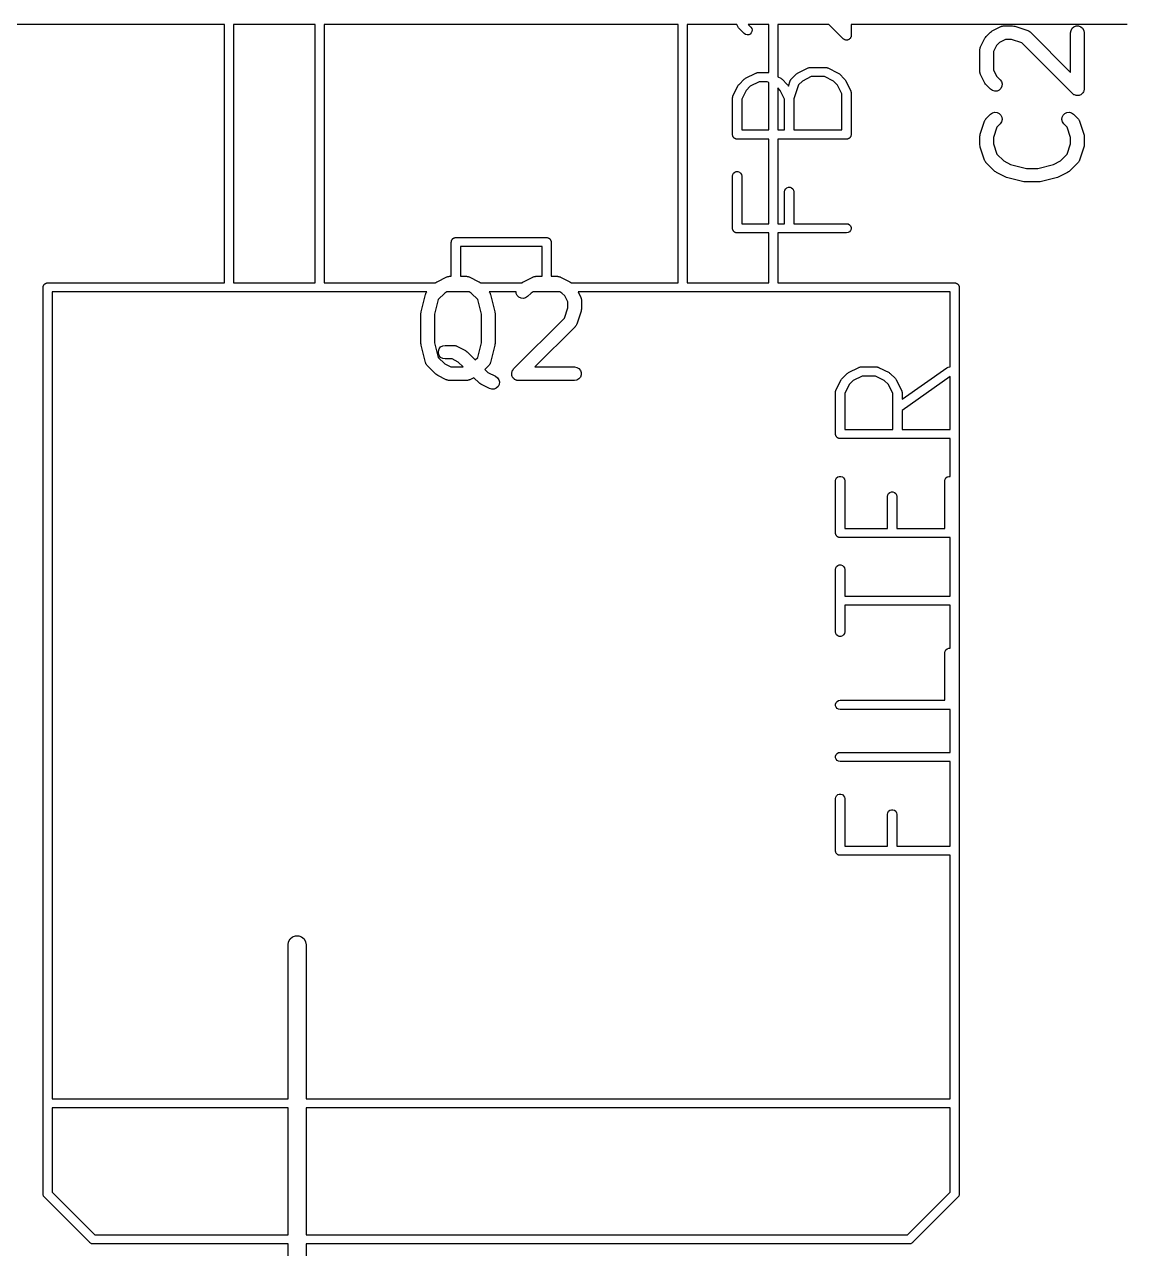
# Model space of a CAD drawing. Extents: x -2.2 to 89.1, y -78.6 to 9.2.
# Drawn here: x 25.24 to 37.37, y -19.6 to -6.1 of the extents above; entities that cross this region are included whole.
import ezdxf

# ---------------------------------------------------------------- set-up
doc = ezdxf.new("R2010")
doc.units = 0
doc.header["$MEASUREMENT"] = 0
doc.layers.add('BLACK', color=7, linetype='CONTINUOUS')

msp = doc.modelspace()

# ---------------------------------------------------------------- linework, layer by layer
at = {"layer": 'Black'}
for p, q in [((27.45, -6.1), (21.9562, -6.1)), ((27.45, -8.95), (27.45, -6.1)), ((27.55, -6.1), (27.55, -8.95)), ((28.45, -6.1), (27.55, -6.1)), ((28.45, -8.95), (28.45, -6.1)), ((28.55, -6.1), (28.55, -8.95)), ((32.45, -6.1), (28.55, -6.1)), ((32.45, -8.95), (32.45, -6.1)), ((33.0982, -6.1), (32.55, -6.1)), ((32.55, -6.1), (32.55, -8.95)), ((33.1131, -6.12981), (33.0982, -6.1)), ((33.1179, -6.13635), (33.1131, -6.12981)), ((33.1226, -6.14302), (33.1179, -6.13635)), ((33.18, -6.20047), (33.1226, -6.14302)), ((33.1945, -6.21059), (33.18, -6.20047)), ((33.2232, -6.1), (33.2519, -6.12863)), ((33.45, -6.1), (33.2232, -6.1)), ((33.2451, -6.20616), (33.2291, -6.21362)), ((33.2576, -6.19368), (33.2451, -6.20616)), ((33.2519, -6.12863), (33.262, -6.14308)), ((33.265, -6.17769), (33.2576, -6.19368)), ((33.262, -6.14308), (33.2666, -6.16012)), ((33.2666, -6.16012), (33.265, -6.17769)), ((33.45, -6.63125), (33.45, -6.1)), ((34.1137, -6.1), (33.55, -6.1)), ((33.55, -6.1), (33.55, -6.67694)), ((34.2716, -6.25792), (34.1137, -6.1)), ((37.4, -6.1), (34.3583, -6.1)), ((34.3583, -6.1), (34.3583, -6.222)), ((35.847, -6.23268), (35.8946, -6.18506)), ((35.8946, -6.18506), (35.9044, -6.17818)), ((35.9044, -6.17818), (35.9141, -6.17101)), ((35.9141, -6.17101), (36.0093, -6.12339)), ((36.0093, -6.12339), (36.0135, -6.12216)), ((36.0135, -6.12216), (36.0172, -6.12)), ((36.0172, -6.12), (36.0259, -6.11847)), ((36.0259, -6.11847), (36.0343, -6.11597)), ((36.0343, -6.11597), (36.0386, -6.11623)), ((36.0386, -6.11623), (36.0429, -6.11548)), ((36.0429, -6.11548), (36.1381, -6.11548)), ((36.1381, -6.11548), (36.1499, -6.11756)), ((36.1499, -6.11756), (36.1618, -6.11932)), ((36.1618, -6.11932), (36.3047, -6.16694)), ((36.3047, -6.16694), (36.3085, -6.169)), ((36.3085, -6.169), (36.3126, -6.17012)), ((36.3126, -6.17012), (36.3198, -6.17516)), ((36.3198, -6.17516), (36.3276, -6.17935)), ((36.3276, -6.17935), (36.3304, -6.18258)), ((36.3304, -6.18258), (36.334, -6.18506)), ((36.334, -6.18506), (36.7774, -6.62846)), ((36.7774, -6.19048), (36.7819, -6.16482)), ((36.7774, -6.62846), (36.7774, -6.19048)), ((36.7819, -6.16482), (36.7949, -6.14227)), ((36.7949, -6.14227), (36.8149, -6.12552)), ((36.8149, -6.12552), (36.8394, -6.11661)), ((36.8394, -6.11661), (36.8654, -6.11661)), ((36.8654, -6.11661), (36.8899, -6.12552)), ((36.8899, -6.12552), (36.9098, -6.14227)), ((36.9098, -6.14227), (36.9229, -6.16482)), ((36.9229, -6.16482), (36.9274, -6.19048)), ((36.9274, -6.19048), (36.9274, -6.80952)), ((33.2115, -6.21515), (33.1945, -6.21059)), ((33.2291, -6.21362), (33.2115, -6.21515)), ((34.2771, -6.26173), (34.2716, -6.25792)), ((34.2821, -6.26599), (34.2771, -6.26173)), ((34.2842, -6.26676), (34.2821, -6.26599)), ((34.2861, -6.26804), (34.2842, -6.26676)), ((34.2925, -6.26976), (34.2861, -6.26804)), ((34.2987, -6.27203), (34.2925, -6.26976)), ((34.301, -6.27203), (34.2987, -6.27203)), ((34.3031, -6.27261), (34.301, -6.27203)), ((34.3097, -6.27203), (34.3031, -6.27261)), ((34.3164, -6.27203), (34.3097, -6.27203)), ((34.3185, -6.27126), (34.3164, -6.27203)), ((34.3207, -6.27107), (34.3185, -6.27126)), ((34.3267, -6.26826), (34.3207, -6.27107)), ((34.3329, -6.26599), (34.3267, -6.26826)), ((34.3347, -6.26456), (34.3329, -6.26599)), ((34.3367, -6.26361), (34.3347, -6.26456)), ((34.3414, -6.25892), (34.3367, -6.26361)), ((34.3465, -6.25465), (34.3414, -6.25892)), ((34.3476, -6.25272), (34.3465, -6.25465)), ((34.3492, -6.25114), (34.3476, -6.25272)), ((34.352, -6.24512), (34.3492, -6.25114)), ((34.3553, -6.23937), (34.352, -6.24512)), ((34.3557, -6.23717), (34.3553, -6.23937)), ((34.3566, -6.23515), (34.3557, -6.23717)), ((34.3572, -6.22853), (34.3566, -6.23515)), ((34.3583, -6.222), (34.3572, -6.22853)), ((35.7853, -6.34741), (35.8329, -6.25217)), ((35.8329, -6.25217), (35.8401, -6.24252)), ((35.8401, -6.24252), (35.847, -6.23268)), ((35.9616, -6.33014), (35.9274, -6.39866)), ((35.992, -6.29973), (35.9616, -6.33014)), ((36.0606, -6.26548), (35.992, -6.29973)), ((36.1259, -6.26548), (36.0606, -6.26548)), ((36.2404, -6.30365), (36.1259, -6.26548)), ((36.7993, -6.86256), (36.2404, -6.30365)), ((35.7774, -6.38095), (35.7781, -6.37669)), ((35.7774, -6.61905), (35.7774, -6.38095)), ((35.7779, -6.37238), (35.7804, -6.36396)), ((35.7781, -6.37669), (35.7779, -6.37238)), ((35.7804, -6.36396), (35.7819, -6.3553)), ((35.7819, -6.3553), (35.7841, -6.35155)), ((35.7841, -6.35155), (35.7853, -6.34741)), ((35.9274, -6.39866), (35.9274, -6.60134)), ((33.7678, -6.63618), (33.8827, -6.57873)), ((33.8827, -6.57873), (33.8855, -6.57789)), ((33.8855, -6.57789), (33.888, -6.57643)), ((33.888, -6.57643), (33.8939, -6.5754)), ((33.8939, -6.5754), (33.8996, -6.5737)), ((33.8996, -6.5737), (33.9025, -6.57388)), ((33.9025, -6.57388), (33.9054, -6.57337)), ((33.9054, -6.57337), (34.0777, -6.57337)), ((34.0777, -6.57337), (34.0806, -6.57388)), ((34.0806, -6.57388), (34.0835, -6.5737)), ((34.0835, -6.5737), (34.0893, -6.5754)), ((34.0893, -6.5754), (34.0951, -6.57643)), ((34.0951, -6.57643), (34.0976, -6.57789)), ((34.0976, -6.57789), (34.1005, -6.57873)), ((34.1005, -6.57873), (34.2154, -6.63618)), ((35.9274, -6.60134), (35.9616, -6.66986)), ((33.1226, -6.7606), (33.18, -6.70315)), ((33.18, -6.70315), (33.1867, -6.69848)), ((33.1867, -6.69848), (33.1932, -6.69363)), ((33.1932, -6.69363), (33.3081, -6.63618)), ((33.3428, -6.73242), (33.246, -6.78082)), ((33.3081, -6.63618), (33.3109, -6.63535)), ((33.3109, -6.63535), (33.3135, -6.63388)), ((33.3135, -6.63388), (33.3193, -6.63285)), ((33.3193, -6.63285), (33.325, -6.63115)), ((33.325, -6.63115), (33.328, -6.63133)), ((33.328, -6.63133), (33.3309, -6.63082)), ((33.3309, -6.63082), (33.4458, -6.63082)), ((33.4338, -6.73242), (33.3428, -6.73242)), ((33.45, -6.74053), (33.4338, -6.73242)), ((33.4458, -6.63082), (33.4486, -6.63133)), ((33.4486, -6.63133), (33.45, -6.63125)), ((33.45, -7.26279), (33.45, -6.74053)), ((33.55, -6.67694), (33.5834, -6.69363)), ((33.5834, -6.69363), (33.5899, -6.69848)), ((33.5899, -6.69848), (33.5966, -6.70315)), ((33.5966, -6.70315), (33.654, -6.7606)), ((33.6662, -6.77902), (33.6848, -6.72301)), ((33.6848, -6.72301), (33.6862, -6.72043)), ((33.6862, -6.72043), (33.687, -6.7176)), ((33.687, -6.7176), (33.6904, -6.71273)), ((33.6904, -6.71273), (33.6932, -6.70749)), ((33.6932, -6.70749), (33.6954, -6.70555)), ((33.6954, -6.70555), (33.6971, -6.70315)), ((33.6971, -6.70315), (33.7546, -6.6457)), ((33.7546, -6.6457), (33.7612, -6.64103)), ((33.7612, -6.64103), (33.7678, -6.63618)), ((33.8206, -6.72337), (33.7774, -6.76651)), ((33.9174, -6.67497), (33.8206, -6.72337)), ((34.0657, -6.67497), (33.9174, -6.67497)), ((34.1626, -6.72337), (34.0657, -6.67497)), ((34.2083, -6.76916), (34.1626, -6.72337)), ((34.2154, -6.63618), (34.2219, -6.64103)), ((34.2219, -6.64103), (34.2286, -6.6457)), ((34.2286, -6.6457), (34.286, -6.70315)), ((34.286, -6.70315), (34.2907, -6.70981)), ((34.2907, -6.70981), (34.2955, -6.71635)), ((34.2955, -6.71635), (34.353, -6.83126)), ((35.7781, -6.62331), (35.7774, -6.61905)), ((35.7779, -6.62762), (35.7781, -6.62331)), ((35.7804, -6.63604), (35.7779, -6.62762)), ((35.7819, -6.6447), (35.7804, -6.63604)), ((35.7841, -6.64845), (35.7819, -6.6447)), ((35.7853, -6.65259), (35.7841, -6.64845)), ((35.8329, -6.74783), (35.7853, -6.65259)), ((35.8401, -6.75748), (35.8329, -6.74783)), ((35.9616, -6.66986), (36.0007, -6.70887)), ((36.0007, -6.70887), (36.0156, -6.73021)), ((36.0156, -6.73021), (36.0223, -6.75537)), ((33.0556, -6.88871), (33.1131, -6.7738)), ((33.1131, -6.7738), (33.1179, -6.76726)), ((33.1179, -6.76726), (33.1226, -6.7606)), ((33.2002, -6.82662), (33.1518, -6.92342)), ((33.246, -6.78082), (33.2002, -6.82662)), ((33.5764, -6.82662), (33.55, -6.80025)), ((33.55, -6.80025), (33.55, -7.26279)), ((33.6248, -6.92342), (33.5764, -6.82662)), ((33.654, -6.7606), (33.6587, -6.76727)), ((33.6587, -6.76727), (33.6636, -6.77381)), ((33.6636, -6.77381), (33.6662, -6.77902)), ((33.7774, -6.76651), (33.7264, -6.91967)), ((34.2567, -6.86597), (34.2083, -6.76916)), ((34.2567, -7.26279), (34.2567, -6.86597)), ((34.353, -6.83126), (34.3538, -6.83407)), ((34.3538, -6.83407), (34.3553, -6.8366)), ((34.3553, -6.8366), (34.3563, -6.84246)), ((34.3563, -6.84246), (34.358, -6.84817)), ((34.358, -6.84817), (34.3578, -6.85109)), ((34.3578, -6.85109), (34.3583, -6.85398)), ((34.3583, -6.85398), (34.3583, -7.31359)), ((35.847, -6.76732), (35.8401, -6.75748)), ((35.8946, -6.81494), (35.847, -6.76732)), ((35.9159, -6.82988), (35.8946, -6.81494)), ((35.9411, -6.83662), (35.9159, -6.82988)), ((35.967, -6.83435), (35.9411, -6.83662)), ((35.9906, -6.82334), (35.967, -6.83435)), ((36.0091, -6.80492), (35.9906, -6.82334)), ((36.0201, -6.78132), (36.0091, -6.80492)), ((36.0223, -6.75537), (36.0201, -6.78132)), ((36.8074, -6.86818), (36.7993, -6.86256)), ((36.8149, -6.87448), (36.8074, -6.86818)), ((36.818, -6.8756), (36.8149, -6.87448)), ((36.8207, -6.8775), (36.818, -6.8756)), ((36.8302, -6.88003), (36.8207, -6.8775)), ((36.8394, -6.88338), (36.8302, -6.88003)), ((36.8427, -6.88338), (36.8394, -6.88338)), ((36.8458, -6.88424), (36.8427, -6.88338)), ((36.8556, -6.88338), (36.8458, -6.88424)), ((36.8654, -6.88338), (36.8556, -6.88338)), ((36.8685, -6.88226), (36.8654, -6.88338)), ((36.8718, -6.88197), (36.8685, -6.88226)), ((36.8807, -6.87782), (36.8718, -6.88197)), ((36.8899, -6.87448), (36.8807, -6.87782)), ((36.8924, -6.87236), (36.8899, -6.87448)), ((36.8954, -6.87096), (36.8924, -6.87236)), ((36.9023, -6.86402), (36.8954, -6.87096)), ((36.9098, -6.85773), (36.9023, -6.86402)), ((36.9115, -6.85488), (36.9098, -6.85773)), ((36.9138, -6.85254), (36.9115, -6.85488)), ((36.918, -6.84365), (36.9138, -6.85254)), ((36.9229, -6.83518), (36.918, -6.84365)), ((36.9234, -6.83193), (36.9229, -6.83518)), ((36.9248, -6.82894), (36.9234, -6.83193)), ((36.9257, -6.81917), (36.9248, -6.82894)), ((36.9274, -6.80952), (36.9257, -6.81917)), ((33.0502, -6.91143), (33.0508, -6.90854)), ((33.0502, -7.31359), (33.0502, -6.91143)), ((33.0506, -6.90562), (33.0523, -6.89991)), ((33.0508, -6.90854), (33.0506, -6.90562)), ((33.0523, -6.89991), (33.0533, -6.89405)), ((33.0533, -6.89405), (33.0548, -6.89152)), ((33.0548, -6.89152), (33.0556, -6.88871)), ((33.1518, -6.92342), (33.1518, -7.26279)), ((33.6248, -7.26279), (33.6248, -6.92342)), ((33.7264, -6.91967), (33.7264, -7.26279)), ((35.832, -7.15878), (35.8371, -7.15158)), ((35.8371, -7.15158), (35.8413, -7.14385)), ((35.8413, -7.14385), (35.8445, -7.14098)), ((35.8445, -7.14098), (35.847, -7.13744)), ((35.847, -7.13744), (35.8946, -7.08982)), ((35.8946, -7.08982), (35.9159, -7.07488)), ((35.9159, -7.07488), (35.9411, -7.06814)), ((35.9411, -7.06814), (35.967, -7.07041)), ((35.967, -7.07041), (35.9906, -7.08142)), ((35.9906, -7.08142), (36.0091, -7.09984)), ((36.0091, -7.09984), (36.0201, -7.12345)), ((36.0223, -7.14939), (36.0156, -7.17455)), ((36.0201, -7.12345), (36.0223, -7.14939)), ((36.6824, -7.14939), (36.6847, -7.12345)), ((36.6892, -7.17455), (36.6824, -7.14939)), ((36.6847, -7.12345), (36.6957, -7.09984)), ((36.6957, -7.09984), (36.7141, -7.08142)), ((36.7141, -7.08142), (36.7377, -7.07041)), ((36.7377, -7.07041), (36.7637, -7.06814)), ((36.7637, -7.06814), (36.7888, -7.07488)), ((36.7888, -7.07488), (36.8102, -7.08982)), ((36.8102, -7.08982), (36.8578, -7.13744)), ((36.8578, -7.13744), (36.8603, -7.14099)), ((36.8603, -7.14099), (36.8635, -7.14385)), ((36.8635, -7.14385), (36.8677, -7.15158)), ((36.8677, -7.15158), (36.8727, -7.15878)), ((33.1518, -7.26279), (33.45, -7.26279)), ((33.55, -7.26279), (33.6248, -7.26279)), ((33.7264, -7.26279), (34.2567, -7.26279)), ((35.7812, -7.30962), (35.8288, -7.16676)), ((35.8288, -7.16676), (35.8309, -7.16296)), ((35.8309, -7.16296), (35.832, -7.15878)), ((35.9656, -7.23099), (35.9274, -7.3455)), ((36.0007, -7.19589), (35.9656, -7.23099)), ((36.0156, -7.17455), (36.0007, -7.19589)), ((36.7041, -7.19589), (36.6892, -7.17455)), ((36.7392, -7.23099), (36.7041, -7.19589)), ((36.7774, -7.3455), (36.7392, -7.23099)), ((36.8727, -7.15878), (36.8739, -7.16296)), ((36.8739, -7.16296), (36.8759, -7.16676)), ((36.8759, -7.16676), (36.9235, -7.30961)), ((33.051, -7.31797), (33.0502, -7.31359)), ((33.051, -7.32242), (33.051, -7.31797)), ((33.0525, -7.32659), (33.051, -7.32242)), ((33.0533, -7.33097), (33.0525, -7.32659)), ((33.0555, -7.33482), (33.0533, -7.33097)), ((33.0571, -7.33899), (33.0555, -7.33482)), ((33.0599, -7.3424), (33.0571, -7.33899)), ((33.0621, -7.34625), (33.0599, -7.3424)), ((33.0655, -7.34911), (33.0621, -7.34625)), ((33.0684, -7.35251), (33.0655, -7.34911)), ((33.0722, -7.35473), (33.0684, -7.35251)), ((33.0756, -7.35759), (33.0722, -7.35473)), ((33.0798, -7.35911), (33.0756, -7.35759)), ((33.0837, -7.36133), (33.0798, -7.35911)), ((33.0881, -7.3621), (33.0837, -7.36133)), ((33.0922, -7.36362), (33.0881, -7.3621)), ((33.0967, -7.36362), (33.0922, -7.36362)), ((33.101, -7.3644), (33.0967, -7.36362)), ((33.45, -7.3644), (33.101, -7.3644)), ((33.45, -8.29694), (33.45, -7.3644)), ((34.3075, -7.3644), (33.55, -7.3644)), ((33.55, -7.3644), (33.55, -8.29694)), ((34.3119, -7.36362), (34.3075, -7.3644)), ((34.3164, -7.36362), (34.3119, -7.36362)), ((34.3205, -7.3621), (34.3164, -7.36362)), ((34.3249, -7.36133), (34.3205, -7.3621)), ((34.3288, -7.35911), (34.3249, -7.36133)), ((34.3329, -7.35759), (34.3288, -7.35911)), ((34.3364, -7.35473), (34.3329, -7.35759)), ((34.3402, -7.35251), (34.3364, -7.35473)), ((34.3431, -7.34911), (34.3402, -7.35251)), ((34.3465, -7.34625), (34.3431, -7.34911)), ((34.3487, -7.3424), (34.3465, -7.34625)), ((34.3515, -7.33899), (34.3487, -7.3424)), ((34.3531, -7.33482), (34.3515, -7.33899)), ((34.3553, -7.33097), (34.3531, -7.33482)), ((34.3561, -7.32659), (34.3553, -7.33097)), ((34.3576, -7.32242), (34.3561, -7.32659)), ((34.3583, -7.31359), (34.3576, -7.31797)), ((34.3576, -7.31797), (34.3576, -7.32242)), ((35.7774, -7.33333), (35.7795, -7.32149)), ((35.7774, -7.42857), (35.7774, -7.33333)), ((35.7795, -7.32149), (35.7812, -7.30962)), ((35.9274, -7.3455), (35.9274, -7.4164)), ((35.9274, -7.4164), (35.9656, -7.53091)), ((36.7392, -7.53091), (36.7774, -7.4164)), ((36.7774, -7.4164), (36.7774, -7.3455)), ((36.9235, -7.30961), (36.9253, -7.3215)), ((36.9253, -7.3215), (36.9274, -7.33333)), ((36.9274, -7.33333), (36.9274, -7.42857)), ((35.7795, -7.44041), (35.7774, -7.42857)), ((35.7812, -7.45229), (35.7795, -7.44041)), ((35.8288, -7.59515), (35.7812, -7.45229)), ((35.9656, -7.53091), (36.0397, -7.60503)), ((36.6651, -7.60503), (36.7392, -7.53091)), ((36.9235, -7.45229), (36.8759, -7.59515)), ((36.9253, -7.44041), (36.9235, -7.45229)), ((36.9274, -7.42857), (36.9253, -7.44041)), ((35.8309, -7.59895), (35.8288, -7.59515)), ((35.832, -7.60312), (35.8309, -7.59895)), ((35.8371, -7.61032), (35.832, -7.60312)), ((35.8413, -7.61805), (35.8371, -7.61032)), ((35.8445, -7.62092), (35.8413, -7.61805)), ((35.847, -7.62446), (35.8445, -7.62092)), ((35.9422, -7.7197), (35.847, -7.62446)), ((36.0397, -7.60503), (36.1167, -7.64352)), ((36.1167, -7.64352), (36.2902, -7.6869)), ((36.2902, -7.6869), (36.4146, -7.6869)), ((36.4146, -7.6869), (36.5881, -7.64352)), ((36.5881, -7.64352), (36.6651, -7.60503)), ((36.8578, -7.62446), (36.7626, -7.7197)), ((36.8603, -7.62092), (36.8578, -7.62446)), ((36.8635, -7.61805), (36.8603, -7.62092)), ((36.8677, -7.61032), (36.8635, -7.61805)), ((36.8727, -7.60312), (36.8677, -7.61032)), ((36.8739, -7.59895), (36.8727, -7.60312)), ((36.8759, -7.59515), (36.8739, -7.59895)), ((33.0502, -7.77321), (33.0533, -7.75584)), ((33.0502, -8.34774), (33.0502, -7.77321)), ((33.0533, -7.75584), (33.0621, -7.74056)), ((33.0621, -7.74056), (33.0756, -7.72922)), ((33.0756, -7.72922), (33.0922, -7.72319)), ((33.0922, -7.72319), (33.1099, -7.72319)), ((33.1099, -7.72319), (33.1264, -7.72922)), ((33.1264, -7.72922), (33.14, -7.74056)), ((33.14, -7.74056), (33.1488, -7.75584)), ((33.1488, -7.75584), (33.1518, -7.77321)), ((33.1518, -7.77321), (33.1518, -8.29694)), ((35.952, -7.72659), (35.9422, -7.7197)), ((35.9617, -7.73375), (35.952, -7.72659)), ((36.0569, -7.78137), (35.9617, -7.73375)), ((36.0648, -7.78371), (36.0569, -7.78137)), ((36.0723, -7.78705), (36.0648, -7.78371)), ((36.2628, -7.83467), (36.0723, -7.78705)), ((36.6325, -7.78705), (36.442, -7.83467)), ((36.64, -7.7837), (36.6325, -7.78705)), ((36.6478, -7.78137), (36.64, -7.7837)), ((36.7431, -7.73375), (36.6478, -7.78137)), ((36.7527, -7.72659), (36.7431, -7.73375)), ((36.7626, -7.7197), (36.7527, -7.72659)), ((33.6248, -7.94557), (33.6278, -7.9282)), ((33.6248, -8.29694), (33.6248, -7.94557)), ((33.6278, -7.9282), (33.6367, -7.91292)), ((33.6367, -7.91292), (33.6502, -7.90158)), ((33.6502, -7.90158), (33.6668, -7.89554)), ((33.6668, -7.89554), (33.6844, -7.89554)), ((33.6844, -7.89554), (33.701, -7.90158)), ((33.701, -7.90158), (33.7145, -7.91292)), ((33.7145, -7.91292), (33.7233, -7.9282)), ((33.7233, -7.9282), (33.7264, -7.94557)), ((33.7264, -7.94557), (33.7264, -8.29694)), ((36.2719, -7.83531), (36.2628, -7.83467)), ((36.281, -7.8369), (36.2719, -7.83531)), ((36.4238, -7.8369), (36.281, -7.8369)), ((36.4328, -7.83531), (36.4238, -7.8369)), ((36.442, -7.83467), (36.4328, -7.83531)), ((33.051, -8.35212), (33.0502, -8.34774)), ((33.051, -8.35656), (33.051, -8.35212)), ((33.0525, -8.36074), (33.051, -8.35656)), ((33.0533, -8.36511), (33.0525, -8.36074)), ((33.0555, -8.36896), (33.0533, -8.36511)), ((33.0571, -8.37314), (33.0555, -8.36896)), ((33.1518, -8.29694), (33.45, -8.29694)), ((33.55, -8.29694), (33.6248, -8.29694)), ((33.7264, -8.29694), (34.3075, -8.29694)), ((34.3075, -8.29694), (34.3249, -8.3)), ((34.3249, -8.3), (34.3402, -8.30882)), ((34.3402, -8.30882), (34.3515, -8.32234)), ((34.3515, -8.32234), (34.3576, -8.33892)), ((34.3576, -8.35656), (34.3515, -8.37314)), ((34.3576, -8.33892), (34.3576, -8.35656)), ((29.95, -8.5), (29.9508, -8.49569)), ((29.95, -8.87738), (29.95, -8.5)), ((29.9508, -8.49132), (29.9523, -8.48721)), ((29.9508, -8.49569), (29.9508, -8.49132)), ((29.9523, -8.48721), (29.953, -8.4829)), ((29.953, -8.4829), (29.9552, -8.47911)), ((29.9552, -8.47911), (29.9567, -8.475)), ((29.9567, -8.475), (29.9595, -8.47165)), ((29.9595, -8.47165), (29.9617, -8.46786)), ((29.9617, -8.46786), (29.965, -8.46505)), ((29.965, -8.46505), (29.9679, -8.4617)), ((29.9679, -8.4617), (29.9716, -8.45951)), ((29.9716, -8.45951), (29.975, -8.4567)), ((29.975, -8.4567), (29.9791, -8.4552)), ((29.9791, -8.4552), (29.9829, -8.45301)), ((29.9829, -8.45301), (29.9872, -8.45225)), ((29.9872, -8.45225), (29.9913, -8.45076)), ((29.9913, -8.45076), (29.9957, -8.45076)), ((29.9957, -8.45076), (30, -8.45)), ((30, -8.45), (31, -8.45)), ((31, -8.45), (31.0043, -8.45076)), ((31.0043, -8.45076), (31.0087, -8.45076)), ((31.0087, -8.45076), (31.0128, -8.45225)), ((31.0128, -8.45225), (31.0171, -8.45301)), ((31.0171, -8.45301), (31.0209, -8.4552)), ((31.0209, -8.4552), (31.025, -8.4567)), ((31.025, -8.4567), (31.0284, -8.45951)), ((31.0284, -8.45951), (31.0321, -8.4617)), ((31.0321, -8.4617), (31.035, -8.46505)), ((31.035, -8.46505), (31.0383, -8.46786)), ((31.0383, -8.46786), (31.0405, -8.47165)), ((31.0405, -8.47165), (31.0433, -8.475)), ((31.0433, -8.475), (31.0448, -8.47911)), ((31.0448, -8.47911), (31.047, -8.4829)), ((31.047, -8.4829), (31.0477, -8.48721)), ((31.0477, -8.48721), (31.0492, -8.49132)), ((31.0492, -8.49132), (31.0492, -8.49569)), ((31.0492, -8.49569), (31.05, -8.5)), ((31.05, -8.5), (31.05, -8.87738)), ((33.0599, -8.37654), (33.0571, -8.37314)), ((33.0621, -8.38039), (33.0599, -8.37654)), ((33.0655, -8.38325), (33.0621, -8.38039)), ((33.0684, -8.38665), (33.0655, -8.38325)), ((33.0722, -8.38887), (33.0684, -8.38665)), ((33.0756, -8.39173), (33.0722, -8.38887)), ((33.0798, -8.39325), (33.0756, -8.39173)), ((33.0837, -8.39547), (33.0798, -8.39325)), ((33.0881, -8.39625), (33.0837, -8.39547)), ((33.0922, -8.39777), (33.0881, -8.39625)), ((33.0967, -8.39777), (33.0922, -8.39777)), ((33.101, -8.39854), (33.0967, -8.39777)), ((33.45, -8.39854), (33.101, -8.39854)), ((33.45, -8.95), (33.45, -8.39854)), ((34.3075, -8.39854), (33.55, -8.39854)), ((33.55, -8.39854), (33.55, -8.95)), ((34.3249, -8.39547), (34.3075, -8.39854)), ((34.3402, -8.38665), (34.3249, -8.39547)), ((34.3515, -8.37314), (34.3402, -8.38665)), ((30.05, -8.55), (30.05, -8.87738)), ((30.95, -8.55), (30.05, -8.55)), ((30.95, -8.87738), (30.95, -8.55)), ((29.7998, -8.93292), (29.895, -8.8853)), ((29.895, -8.8853), (29.8992, -8.88407)), ((29.8992, -8.88407), (29.9029, -8.8819)), ((29.9029, -8.8819), (29.9116, -8.88038)), ((29.9116, -8.88038), (29.92, -8.87787)), ((29.92, -8.87787), (29.9243, -8.87813)), ((29.9243, -8.87813), (29.9286, -8.87738)), ((29.9286, -8.87738), (29.95, -8.87738)), ((30.05, -8.87738), (30.119, -8.87738)), ((30.119, -8.87738), (30.1233, -8.87813)), ((30.1233, -8.87813), (30.1276, -8.87787)), ((30.1276, -8.87787), (30.136, -8.88038)), ((30.136, -8.88038), (30.1447, -8.8819)), ((30.1447, -8.8819), (30.1484, -8.88407)), ((30.1484, -8.88407), (30.1526, -8.8853)), ((30.1526, -8.8853), (30.2478, -8.93292)), ((30.7522, -8.93292), (30.8474, -8.8853)), ((30.8474, -8.8853), (30.8516, -8.88407)), ((30.8516, -8.88407), (30.8553, -8.8819)), ((30.8553, -8.8819), (30.864, -8.88038)), ((30.864, -8.88038), (30.8724, -8.87787)), ((30.8724, -8.87787), (30.8767, -8.87813)), ((30.8767, -8.87813), (30.881, -8.87738)), ((30.881, -8.87738), (30.95, -8.87738)), ((31.05, -8.87738), (31.119, -8.87738)), ((31.119, -8.87738), (31.1233, -8.87813)), ((31.1233, -8.87813), (31.1276, -8.87787)), ((31.1276, -8.87787), (31.136, -8.88038)), ((31.136, -8.88038), (31.1447, -8.8819)), ((31.1447, -8.8819), (31.1484, -8.88407)), ((31.1484, -8.88407), (31.1526, -8.8853)), ((31.1526, -8.8853), (31.2478, -8.93292)), ((25.45, -9), (25.4508, -8.99569)), ((25.45, -18), (25.45, -9)), ((25.4508, -8.99132), (25.4523, -8.98721)), ((25.4508, -8.99569), (25.4508, -8.99132)), ((25.4523, -8.98721), (25.453, -8.9829)), ((25.453, -8.9829), (25.4552, -8.97911)), ((25.4552, -8.97911), (25.4567, -8.975)), ((25.4567, -8.975), (25.4595, -8.97165)), ((25.4595, -8.97165), (25.4617, -8.96786)), ((25.4617, -8.96786), (25.465, -8.96505)), ((25.465, -8.96505), (25.4679, -8.9617)), ((25.4679, -8.9617), (25.4716, -8.95951)), ((25.4716, -8.95951), (25.475, -8.9567)), ((25.475, -8.9567), (25.4791, -8.9552)), ((25.4791, -8.9552), (25.4829, -8.95301)), ((25.4829, -8.95301), (25.4872, -8.95225)), ((25.4872, -8.95225), (25.4913, -8.95076)), ((25.4913, -8.95076), (25.4957, -8.95076)), ((25.4957, -8.95076), (25.5, -8.95)), ((25.5, -8.95), (27.45, -8.95)), ((27.55, -8.95), (28.45, -8.95)), ((28.55, -8.95), (29.7773, -8.95)), ((29.7773, -8.95), (29.7803, -8.94697)), ((29.7803, -8.94697), (29.7901, -8.94007)), ((29.7901, -8.94007), (29.7998, -8.93292)), ((30.2478, -8.93292), (30.2575, -8.94008)), ((30.2575, -8.94008), (30.2673, -8.94697)), ((30.2673, -8.94697), (30.2704, -8.95)), ((30.2704, -8.95), (30.7296, -8.95)), ((30.7296, -8.95), (30.7327, -8.94697)), ((30.7327, -8.94697), (30.7425, -8.94008)), ((30.7425, -8.94008), (30.7522, -8.93292)), ((31.2478, -8.93292), (31.2575, -8.94008)), ((31.2575, -8.94008), (31.2673, -8.94697)), ((31.2673, -8.94697), (31.2704, -8.95)), ((31.2704, -8.95), (32.45, -8.95)), ((32.55, -8.95), (33.45, -8.95)), ((33.55, -8.95), (35.5, -8.95)), ((35.5, -8.95), (35.5043, -8.95076)), ((35.5043, -8.95076), (35.5087, -8.95076)), ((35.5087, -8.95076), (35.5128, -8.95225)), ((35.5128, -8.95225), (35.5171, -8.95301)), ((35.5171, -8.95301), (35.5209, -8.9552)), ((35.5209, -8.9552), (35.525, -8.9567)), ((35.525, -8.9567), (35.5284, -8.95951)), ((35.5284, -8.95951), (35.5321, -8.9617)), ((35.5321, -8.9617), (35.535, -8.96505)), ((35.535, -8.96505), (35.5383, -8.96786)), ((35.5383, -8.96786), (35.5405, -8.97165)), ((35.5405, -8.97165), (35.5433, -8.975)), ((35.5433, -8.975), (35.5448, -8.97911)), ((35.5448, -8.97911), (35.547, -8.9829)), ((35.547, -8.9829), (35.5477, -8.98721)), ((35.5477, -8.98721), (35.5492, -8.99132)), ((35.5492, -8.99132), (35.5492, -8.99569)), ((35.5492, -8.99569), (35.55, -9)), ((35.55, -9), (35.55, -18)), ((29.6791, -9.05), (25.55, -9.05)), ((25.55, -9.05), (25.55, -17.95)), ((29.6177, -9.26752), (29.6653, -9.07705)), ((29.6653, -9.07705), (29.6683, -9.07048)), ((29.6683, -9.07048), (29.6701, -9.06354)), ((29.6701, -9.06354), (29.6735, -9.05868)), ((29.6735, -9.05868), (29.6759, -9.05326)), ((29.6759, -9.05326), (29.6791, -9.05)), ((29.8058, -9.13358), (29.7655, -9.29495)), ((29.8778, -9.06164), (29.8058, -9.13358)), ((29.901, -9.05), (29.8778, -9.06164)), ((30.1466, -9.05), (29.901, -9.05)), ((30.1699, -9.06164), (30.1466, -9.05)), ((30.2418, -9.13358), (30.1699, -9.06164)), ((30.2821, -9.29495), (30.2418, -9.13358)), ((30.6642, -9.05), (30.3685, -9.05)), ((30.3685, -9.05), (30.3717, -9.05326)), ((30.3717, -9.05326), (30.3741, -9.05868)), ((30.3741, -9.05868), (30.3775, -9.06354)), ((30.3775, -9.06354), (30.3794, -9.07048)), ((30.3794, -9.07048), (30.3823, -9.07705)), ((30.3823, -9.07705), (30.4299, -9.26752)), ((30.6656, -9.06703), (30.6642, -9.05)), ((30.6767, -9.09064), (30.6656, -9.06703)), ((30.6951, -9.10906), (30.6767, -9.09064)), ((30.7187, -9.12006), (30.6951, -9.10906)), ((30.7446, -9.12233), (30.7187, -9.12006)), ((30.7698, -9.11559), (30.7446, -9.12233)), ((30.7911, -9.10065), (30.7698, -9.11559)), ((30.8301, -9.06164), (30.7911, -9.10065)), ((30.8534, -9.05), (30.8301, -9.06164)), ((31.1466, -9.05), (30.8534, -9.05)), ((31.1699, -9.06164), (31.1466, -9.05)), ((31.2003, -9.09205), (31.1699, -9.06164)), ((31.2345, -9.16056), (31.2003, -9.09205)), ((31.2345, -9.22593), (31.2345, -9.16056)), ((31.3469, -9.05), (31.3766, -9.10932)), ((35.45, -9.05), (31.3469, -9.05)), ((31.3766, -9.10932), (31.3778, -9.11346)), ((31.3778, -9.11346), (31.38, -9.11721)), ((31.38, -9.11721), (31.3815, -9.12586)), ((31.3815, -9.12586), (31.384, -9.13428)), ((31.384, -9.13428), (31.3838, -9.1386)), ((31.3838, -9.1386), (31.3845, -9.14286)), ((31.3845, -9.14286), (31.3845, -9.23809)), ((35.45, -9.87732), (35.45, -9.05)), ((29.6155, -9.28571), (29.6171, -9.27668)), ((29.6155, -9.61905), (29.6155, -9.28571)), ((29.6171, -9.27668), (29.6177, -9.26752)), ((29.7655, -9.29495), (29.7655, -9.60981)), ((30.2821, -9.60981), (30.2821, -9.29495)), ((30.4299, -9.26752), (30.4306, -9.27668)), ((30.4306, -9.27668), (30.4321, -9.28571)), ((30.4321, -9.28571), (30.4321, -9.61905)), ((31.1964, -9.34044), (31.2345, -9.22593)), ((31.3807, -9.26181), (31.3331, -9.40467)), ((31.3824, -9.24993), (31.3807, -9.26181)), ((31.3845, -9.23809), (31.3824, -9.24993)), ((30.6374, -9.89935), (31.1964, -9.34044)), ((31.3149, -9.43398), (30.8715, -9.87738)), ((31.3174, -9.43044), (31.3149, -9.43398)), ((31.3207, -9.42757), (31.3174, -9.43044)), ((31.3248, -9.41985), (31.3207, -9.42757)), ((31.3299, -9.41265), (31.3248, -9.41985)), ((31.331, -9.40847), (31.3299, -9.41265)), ((31.3331, -9.40467), (31.331, -9.40847)), ((29.6171, -9.62808), (29.6155, -9.61905)), ((29.6177, -9.63724), (29.6171, -9.62808)), ((29.6653, -9.82771), (29.6177, -9.63724)), ((29.7655, -9.60981), (29.8058, -9.77118)), ((29.8071, -9.70126), (29.816, -9.67679)), ((29.8071, -9.72731), (29.8071, -9.70126)), ((29.816, -9.67679), (29.8327, -9.65683)), ((29.8327, -9.65683), (29.8553, -9.64381)), ((29.8553, -9.64381), (29.881, -9.63929)), ((29.881, -9.63929), (29.9762, -9.63929)), ((29.9762, -9.63929), (29.9804, -9.64004)), ((29.9804, -9.64004), (29.9848, -9.63978)), ((29.9848, -9.63978), (29.9932, -9.64228)), ((29.9932, -9.64228), (30.0018, -9.64381)), ((30.0018, -9.64381), (30.0056, -9.64597)), ((30.0056, -9.64597), (30.0097, -9.6472)), ((30.0097, -9.6472), (30.105, -9.69482)), ((30.105, -9.69482), (30.1146, -9.70199)), ((30.1146, -9.70199), (30.1245, -9.70887)), ((30.1245, -9.70887), (30.2143, -9.7987)), ((30.2418, -9.77118), (30.2821, -9.60981)), ((30.4299, -9.63724), (30.3823, -9.82771)), ((30.4306, -9.62808), (30.4299, -9.63724)), ((30.4321, -9.61905), (30.4306, -9.62808)), ((29.6683, -9.83428), (29.6653, -9.82771)), ((29.6701, -9.84122), (29.6683, -9.83428)), ((29.6735, -9.84608), (29.6701, -9.84122)), ((29.6759, -9.8515), (29.6735, -9.84608)), ((29.6809, -9.85667), (29.6759, -9.8515)), ((29.8058, -9.77118), (29.8778, -9.84312)), ((29.816, -9.75179), (29.8071, -9.72731)), ((29.8327, -9.77174), (29.816, -9.75179)), ((29.8553, -9.78476), (29.8327, -9.77174)), ((29.881, -9.78929), (29.8553, -9.78476)), ((29.8778, -9.84312), (29.9463, -9.87738)), ((29.9585, -9.78929), (29.881, -9.78929)), ((30.027, -9.82354), (29.9585, -9.78929)), ((30.0808, -9.87738), (30.027, -9.82354)), ((30.2143, -9.7987), (30.2418, -9.77118)), ((30.3717, -9.8515), (30.3667, -9.85667)), ((30.3741, -9.84609), (30.3717, -9.8515)), ((30.3775, -9.84122), (30.3741, -9.84609)), ((30.3794, -9.83428), (30.3775, -9.84122)), ((30.3823, -9.82771), (30.3794, -9.83428)), ((29.6851, -9.86256), (29.6809, -9.85667)), ((29.7803, -9.95779), (29.6851, -9.86256)), ((29.7901, -9.96469), (29.7803, -9.95779)), ((29.7998, -9.97184), (29.7901, -9.96469)), ((29.895, -10.0195), (29.7998, -9.97184)), ((29.9463, -9.87738), (30.0808, -9.87738)), ((30.3626, -9.86256), (30.3204, -9.90476)), ((30.3204, -9.90476), (30.354, -9.93836)), ((30.354, -9.93836), (30.4383, -9.98054)), ((30.3667, -9.85667), (30.3626, -9.86256)), ((30.4383, -9.98054), (30.4592, -9.99605)), ((30.6158, -9.94585), (30.6166, -9.94266)), ((30.6166, -9.9556), (30.6158, -9.94585)), ((30.6166, -9.93936), (30.62, -9.93014)), ((30.6166, -9.94266), (30.6166, -9.93936)), ((30.6166, -9.9654), (30.6166, -9.9556)), ((30.6177, -9.96851), (30.6166, -9.9654)), ((30.618, -9.97179), (30.6177, -9.96851)), ((30.6222, -9.98067), (30.618, -9.97179)), ((30.62, -9.93014), (30.6225, -9.92068)), ((30.6255, -9.98988), (30.6222, -9.98067)), ((30.6225, -9.92068), (30.6244, -9.91798)), ((30.6244, -9.91798), (30.6255, -9.91488)), ((30.6255, -9.91488), (30.6318, -9.90737)), ((30.6276, -9.99241), (30.6255, -9.98988)), ((30.6318, -9.90737), (30.6374, -9.89935)), ((30.8715, -9.87738), (31.3095, -9.87738)), ((31.3095, -9.87738), (31.3352, -9.8819)), ((31.3352, -9.8819), (31.3577, -9.89493)), ((31.3577, -9.89493), (31.3745, -9.91488)), ((31.3745, -9.98988), (31.3577, -10.0098)), ((31.3745, -9.91488), (31.3834, -9.93936)), ((31.3834, -9.9654), (31.3745, -9.98988)), ((31.3834, -9.93936), (31.3834, -9.9654)), ((34.2576, -10.0061), (34.315, -9.94865)), ((34.315, -9.94865), (34.3217, -9.94398)), ((34.3217, -9.94398), (34.3282, -9.93914)), ((34.3282, -9.93914), (34.4431, -9.88168)), ((34.4778, -9.97792), (34.381, -10.0263)), ((34.4431, -9.88168), (34.4459, -9.88085)), ((34.4459, -9.88085), (34.4485, -9.87938)), ((34.4485, -9.87938), (34.4543, -9.87835)), ((34.4543, -9.87835), (34.46, -9.87665)), ((34.46, -9.87665), (34.463, -9.87683)), ((34.463, -9.87683), (34.4659, -9.87632)), ((34.4659, -9.87632), (34.6382, -9.87632)), ((34.6262, -9.97792), (34.4778, -9.97792)), ((34.723, -10.0263), (34.6262, -9.97792)), ((34.6382, -9.87632), (34.6411, -9.87683)), ((34.6411, -9.87683), (34.644, -9.87665)), ((34.644, -9.87665), (34.6497, -9.87835)), ((34.6497, -9.87835), (34.6556, -9.87938)), ((34.6556, -9.87938), (34.6581, -9.88085)), ((34.6581, -9.88085), (34.6609, -9.88168)), ((34.6609, -9.88168), (34.7758, -9.93914)), ((34.7758, -9.93914), (34.7824, -9.94398)), ((34.7824, -9.94398), (34.789, -9.94865)), ((34.789, -9.94865), (34.8465, -10.0061)), ((34.9188, -10.2317), (35.4134, -9.8855)), ((35.45, -9.98391), (34.9188, -10.3557)), ((35.4134, -9.8855), (35.4294, -9.87805)), ((35.4294, -9.87805), (35.447, -9.87651)), ((35.447, -9.87651), (35.45, -9.87732)), ((35.45, -10.5671), (35.45, -9.98391)), ((29.8992, -10.0207), (29.895, -10.0195)), ((29.9029, -10.0229), (29.8992, -10.0207)), ((29.9116, -10.0244), (29.9029, -10.0229)), ((29.92, -10.0269), (29.9116, -10.0244)), ((29.9243, -10.0266), (29.92, -10.0269)), ((29.9286, -10.0274), (29.9243, -10.0266)), ((30.119, -10.0274), (29.9286, -10.0274)), ((30.1233, -10.0266), (30.119, -10.0274)), ((30.1276, -10.0269), (30.1233, -10.0266)), ((30.136, -10.0244), (30.1276, -10.0269)), ((30.1447, -10.0229), (30.136, -10.0244)), ((30.1484, -10.0207), (30.1447, -10.0229)), ((30.1526, -10.0195), (30.1484, -10.0207)), ((30.1995, -9.99602), (30.1526, -10.0195)), ((30.2565, -10.053), (30.1995, -9.99602)), ((30.2663, -10.0599), (30.2565, -10.053)), ((30.276, -10.0671), (30.2663, -10.0599)), ((30.3712, -10.1147), (30.276, -10.0671)), ((30.3962, -10.1221), (30.3712, -10.1147)), ((30.4222, -10.1206), (30.3962, -10.1221)), ((30.4461, -10.1102), (30.4222, -10.1206)), ((30.465, -10.0923), (30.4461, -10.1102)), ((30.4592, -9.99605), (30.4736, -10.0178)), ((30.4766, -10.069), (30.465, -10.0923)), ((30.4736, -10.0178), (30.4796, -10.0431)), ((30.4796, -10.0431), (30.4766, -10.069)), ((30.629, -9.9954), (30.6276, -9.99241)), ((30.636, -10.0023), (30.629, -9.9954)), ((30.6423, -10.0098), (30.636, -10.0023)), ((30.6451, -10.0115), (30.6423, -10.0098)), ((30.6475, -10.0138), (30.6451, -10.0115)), ((30.6563, -10.018), (30.6475, -10.0138)), ((30.6648, -10.0229), (30.6563, -10.018)), ((30.6681, -10.0234), (30.6648, -10.0229)), ((30.6711, -10.0248), (30.6681, -10.0234)), ((30.6808, -10.0257), (30.6711, -10.0248)), ((30.6905, -10.0274), (30.6808, -10.0257)), ((31.3095, -10.0274), (30.6905, -10.0274)), ((31.3352, -10.0229), (31.3095, -10.0274)), ((31.3577, -10.0098), (31.3352, -10.0229)), ((34.1906, -10.1342), (34.2481, -10.0193)), ((34.2481, -10.0193), (34.2529, -10.0128)), ((34.2529, -10.0128), (34.2576, -10.0061)), ((34.3353, -10.0721), (34.2868, -10.1689)), ((34.381, -10.0263), (34.3353, -10.0721)), ((34.7688, -10.0721), (34.723, -10.0263)), ((34.8172, -10.1689), (34.7688, -10.0721)), ((34.8465, -10.0061), (34.8512, -10.0128)), ((34.8512, -10.0128), (34.856, -10.0193)), ((34.856, -10.0193), (34.9135, -10.1342)), ((34.1852, -10.1569), (34.1858, -10.154)), ((34.1852, -10.6165), (34.1852, -10.1569)), ((34.1856, -10.1511), (34.1873, -10.1454)), ((34.1858, -10.154), (34.1856, -10.1511)), ((34.1873, -10.1454), (34.1883, -10.1396)), ((34.1883, -10.1396), (34.1898, -10.137)), ((34.1898, -10.137), (34.1906, -10.1342)), ((34.2868, -10.1689), (34.2868, -10.5657)), ((34.8172, -10.5657), (34.8172, -10.1689)), ((34.9135, -10.1342), (34.9143, -10.137)), ((34.9143, -10.137), (34.9158, -10.1396)), ((34.9158, -10.1396), (34.9168, -10.1454)), ((34.9168, -10.1454), (34.9185, -10.1511)), ((34.9185, -10.1511), (34.9183, -10.154)), ((34.9183, -10.154), (34.9188, -10.1569)), ((34.9188, -10.1569), (34.9188, -10.2317)), ((34.9188, -10.3557), (34.9188, -10.5657)), ((34.186, -10.6209), (34.1852, -10.6165)), ((34.186, -10.6254), (34.186, -10.6209)), ((34.1875, -10.6295), (34.186, -10.6254)), ((34.1883, -10.6339), (34.1875, -10.6295)), ((34.1905, -10.6378), (34.1883, -10.6339)), ((34.1921, -10.6419), (34.1905, -10.6378)), ((34.1949, -10.6454), (34.1921, -10.6419)), ((34.1971, -10.6492), (34.1949, -10.6454)), ((34.2005, -10.6521), (34.1971, -10.6492)), ((34.2034, -10.6555), (34.2005, -10.6521)), ((34.2072, -10.6577), (34.2034, -10.6555)), ((34.2106, -10.6605), (34.2072, -10.6577)), ((34.2148, -10.6621), (34.2106, -10.6605)), ((34.2187, -10.6643), (34.2148, -10.6621)), ((34.2231, -10.6651), (34.2187, -10.6643)), ((34.2868, -10.5657), (34.8172, -10.5657)), ((34.9188, -10.5657), (35.4425, -10.5657)), ((35.4425, -10.5657), (35.45, -10.5671)), ((34.2272, -10.6666), (34.2231, -10.6651)), ((34.2317, -10.6666), (34.2272, -10.6666)), ((34.236, -10.6673), (34.2317, -10.6666)), ((35.4425, -10.6673), (34.236, -10.6673)), ((35.45, -10.666), (35.4425, -10.6673)), ((35.45, -11.0836), (35.45, -10.666)), ((34.1852, -11.1336), (34.1883, -11.1162)), ((34.1852, -11.7081), (34.1852, -11.1336)), ((34.1883, -11.1162), (34.1971, -11.101)), ((34.1971, -11.101), (34.2106, -11.0896)), ((34.2106, -11.0896), (34.2272, -11.0836)), ((34.2272, -11.0836), (34.2449, -11.0836)), ((34.2449, -11.0836), (34.2614, -11.0896)), ((34.2614, -11.0896), (34.275, -11.101)), ((34.275, -11.101), (34.2838, -11.1162)), ((34.2838, -11.1162), (34.2868, -11.1336)), ((34.2868, -11.1336), (34.2868, -11.6573)), ((35.3917, -11.1336), (35.3948, -11.1162)), ((35.3917, -11.6573), (35.3917, -11.1336)), ((35.3948, -11.1162), (35.4036, -11.101)), ((35.4036, -11.101), (35.4171, -11.0896)), ((35.4171, -11.0896), (35.4337, -11.0836)), ((35.4337, -11.0836), (35.45, -11.0836)), ((34.7598, -11.306), (34.7628, -11.2886)), ((34.7598, -11.6573), (34.7598, -11.306)), ((34.7628, -11.2886), (34.7717, -11.2733)), ((34.7717, -11.2733), (34.7852, -11.262)), ((34.7852, -11.262), (34.8017, -11.2559)), ((34.8017, -11.2559), (34.8194, -11.2559)), ((34.8194, -11.2559), (34.836, -11.262)), ((34.836, -11.262), (34.8495, -11.2733)), ((34.8495, -11.2733), (34.8583, -11.2886)), ((34.8583, -11.2886), (34.8614, -11.306)), ((34.8614, -11.306), (34.8614, -11.6573)), ((34.186, -11.7125), (34.1852, -11.7081)), ((34.186, -11.717), (34.186, -11.7125)), ((34.1875, -11.7211), (34.186, -11.717)), ((34.1883, -11.7255), (34.1875, -11.7211)), ((34.1905, -11.7294), (34.1883, -11.7255)), ((34.1921, -11.7335), (34.1905, -11.7294)), ((34.1949, -11.7369), (34.1921, -11.7335)), ((34.1971, -11.7408), (34.1949, -11.7369)), ((34.2005, -11.7437), (34.1971, -11.7408)), ((34.2034, -11.7471), (34.2005, -11.7437)), ((34.2868, -11.6573), (34.7598, -11.6573)), ((34.8614, -11.6573), (35.3917, -11.6573)), ((34.2072, -11.7493), (34.2034, -11.7471)), ((34.2106, -11.7521), (34.2072, -11.7493)), ((34.2148, -11.7537), (34.2106, -11.7521)), ((34.2187, -11.7559), (34.2148, -11.7537)), ((34.2231, -11.7567), (34.2187, -11.7559)), ((34.2272, -11.7582), (34.2231, -11.7567)), ((34.2317, -11.7582), (34.2272, -11.7582)), ((34.236, -11.7589), (34.2317, -11.7582)), ((35.4425, -11.7589), (34.236, -11.7589)), ((35.4469, -11.7582), (35.4425, -11.7589)), ((35.45, -11.7582), (35.4469, -11.7582)), ((35.45, -12.4055), (35.45, -11.7582)), ((34.1852, -12.1103), (34.1883, -12.0929)), ((34.1852, -12.7997), (34.1852, -12.1103)), ((34.1883, -12.0929), (34.1971, -12.0777)), ((34.1971, -12.0777), (34.2106, -12.0663)), ((34.2106, -12.0663), (34.2272, -12.0603)), ((34.2272, -12.0603), (34.2449, -12.0603)), ((34.2449, -12.0603), (34.2614, -12.0663)), ((34.2614, -12.0663), (34.275, -12.0777)), ((34.275, -12.0777), (34.2838, -12.0929)), ((34.2838, -12.0929), (34.2868, -12.1103)), ((34.2868, -12.1103), (34.2868, -12.4042)), ((34.2868, -12.4042), (35.4425, -12.4042)), ((35.4425, -12.4042), (35.45, -12.4055)), ((35.4425, -12.5058), (34.2868, -12.5058)), ((34.2868, -12.5058), (34.2868, -12.7997)), ((35.45, -12.5045), (35.4425, -12.5058)), ((35.45, -12.9795), (35.45, -12.5045)), ((34.1883, -12.8171), (34.1852, -12.7997)), ((34.1971, -12.8324), (34.1883, -12.8171)), ((34.2838, -12.8171), (34.275, -12.8324)), ((34.2868, -12.7997), (34.2838, -12.8171)), ((34.2106, -12.8437), (34.1971, -12.8324)), ((34.2272, -12.8498), (34.2106, -12.8437)), ((34.2449, -12.8498), (34.2272, -12.8498)), ((34.2614, -12.8437), (34.2449, -12.8498)), ((34.275, -12.8324), (34.2614, -12.8437)), ((35.3917, -13.0295), (35.3948, -13.0122)), ((35.3917, -13.5533), (35.3917, -13.0295)), ((35.3948, -13.0122), (35.4036, -12.9969)), ((35.4036, -12.9969), (35.4171, -12.9856)), ((35.4171, -12.9856), (35.4337, -12.9795)), ((35.4337, -12.9795), (35.45, -12.9795)), ((34.186, -13.5953), (34.1921, -13.5787)), ((34.186, -13.6129), (34.186, -13.5953)), ((34.1921, -13.6295), (34.186, -13.6129)), ((34.1921, -13.5787), (34.2034, -13.5652)), ((34.2034, -13.643), (34.1921, -13.6295)), ((34.2034, -13.5652), (34.2187, -13.5563)), ((34.2187, -13.5563), (34.236, -13.5533)), ((34.236, -13.5533), (35.3917, -13.5533)), ((34.2187, -13.6518), (34.2034, -13.643)), ((34.236, -13.6549), (34.2187, -13.6518)), ((35.4425, -13.6549), (34.236, -13.6549)), ((35.4469, -13.6541), (35.4425, -13.6549)), ((35.45, -13.6541), (35.4469, -13.6541)), ((35.45, -14.1291), (35.45, -13.6541)), ((34.186, -14.1698), (34.1921, -14.1532)), ((34.186, -14.1874), (34.186, -14.1698)), ((34.1921, -14.1532), (34.2034, -14.1397)), ((34.2034, -14.1397), (34.2187, -14.1309)), ((34.2187, -14.1309), (34.236, -14.1278)), ((34.236, -14.1278), (35.4425, -14.1278)), ((35.4425, -14.1278), (35.45, -14.1291)), ((34.1921, -14.204), (34.186, -14.1874)), ((34.2034, -14.2175), (34.1921, -14.204)), ((34.2187, -14.2263), (34.2034, -14.2175)), ((34.236, -14.2294), (34.2187, -14.2263)), ((35.4425, -14.2294), (34.236, -14.2294)), ((35.45, -14.2281), (35.4425, -14.2294)), ((35.45, -15.1633), (35.45, -14.2281)), ((34.1852, -14.6382), (34.1883, -14.6208)), ((34.1852, -15.2127), (34.1852, -14.6382)), ((34.1883, -14.6208), (34.1971, -14.6056)), ((34.1971, -14.6056), (34.2106, -14.5942)), ((34.2106, -14.5942), (34.2272, -14.5882)), ((34.2272, -14.5882), (34.2449, -14.5882)), ((34.2449, -14.5882), (34.2614, -14.5942)), ((34.2614, -14.5942), (34.275, -14.6056)), ((34.275, -14.6056), (34.2838, -14.6208)), ((34.2838, -14.6208), (34.2868, -14.6382)), ((34.2868, -14.6382), (34.2868, -15.1619)), ((34.7598, -14.8106), (34.7628, -14.7932)), ((34.7598, -15.1619), (34.7598, -14.8106)), ((34.7628, -14.7932), (34.7717, -14.7779)), ((34.7717, -14.7779), (34.7852, -14.7666)), ((34.7852, -14.7666), (34.8017, -14.7605)), ((34.8017, -14.7605), (34.8194, -14.7605)), ((34.8194, -14.7605), (34.836, -14.7666)), ((34.836, -14.7666), (34.8495, -14.7779)), ((34.8495, -14.7779), (34.8583, -14.7932)), ((34.8583, -14.7932), (34.8614, -14.8106)), ((34.8614, -14.8106), (34.8614, -15.1619)), ((34.186, -15.2171), (34.1852, -15.2127)), ((34.186, -15.2216), (34.186, -15.2171)), ((34.1875, -15.2257), (34.186, -15.2216)), ((34.1883, -15.2301), (34.1875, -15.2257)), ((34.1905, -15.234), (34.1883, -15.2301)), ((34.1921, -15.2381), (34.1905, -15.234)), ((34.1949, -15.2415), (34.1921, -15.2381)), ((34.1971, -15.2454), (34.1949, -15.2415)), ((34.2005, -15.2482), (34.1971, -15.2454)), ((34.2034, -15.2517), (34.2005, -15.2482)), ((34.2072, -15.2539), (34.2034, -15.2517)), ((34.2106, -15.2567), (34.2072, -15.2539)), ((34.2868, -15.1619), (34.7598, -15.1619)), ((34.8614, -15.1619), (35.4425, -15.1619)), ((35.4425, -15.1619), (35.45, -15.1633)), ((34.2148, -15.2583), (34.2106, -15.2567)), ((34.2187, -15.2605), (34.2148, -15.2583)), ((34.2231, -15.2612), (34.2187, -15.2605)), ((34.2272, -15.2628), (34.2231, -15.2612)), ((34.2317, -15.2628), (34.2272, -15.2628)), ((34.236, -15.2635), (34.2317, -15.2628)), ((35.4425, -15.2635), (34.236, -15.2635)), ((35.45, -15.2622), (35.4425, -15.2635)), ((35.45, -17.95), (35.45, -15.2622)), ((28.156, -16.2158), (28.1734, -16.1857)), ((28.1734, -16.1857), (28.2, -16.1634)), ((28.2, -16.1634), (28.2326, -16.1515)), ((28.2326, -16.1515), (28.2674, -16.1515)), ((28.2674, -16.1515), (28.3, -16.1634)), ((28.3, -16.1634), (28.3266, -16.1857)), ((28.3266, -16.1857), (28.344, -16.2158)), ((28.15, -16.25), (28.156, -16.2158)), ((28.15, -17.95), (28.15, -16.25)), ((28.344, -16.2158), (28.35, -16.25)), ((28.35, -16.25), (28.35, -17.95)), ((25.55, -17.95), (28.15, -17.95)), ((28.35, -17.95), (35.45, -17.95)), ((25.45, -19), (25.45, -18)), ((25.55, -18.05), (25.55, -18.9793)), ((28.15, -18.05), (25.55, -18.05)), ((28.15, -19.45), (28.15, -18.05)), ((28.35, -18.05), (28.35, -19.45)), ((35.45, -18.05), (28.35, -18.05)), ((35.45, -18.9793), (35.45, -18.05)), ((35.55, -18), (35.55, -19)), ((25.4504, -19.0022), (25.45, -19)), ((25.4502, -19.0044), (25.4504, -19.0022)), ((25.4519, -19.0107), (25.4502, -19.0044)), ((25.453, -19.0171), (25.4519, -19.0107)), ((25.4541, -19.019), (25.453, -19.0171)), ((25.4547, -19.0211), (25.4541, -19.019)), ((25.4584, -19.0265), (25.4547, -19.0211)), ((25.4617, -19.0321), (25.4584, -19.0265)), ((25.4634, -19.0336), (25.4617, -19.0321)), ((25.4646, -19.0354), (25.4634, -19.0336)), ((25.55, -18.9793), (26.0207, -19.45)), ((34.9793, -19.45), (35.45, -18.9793)), ((35.5366, -19.0336), (35.5354, -19.0354)), ((35.5383, -19.0321), (35.5366, -19.0336)), ((35.5416, -19.0265), (35.5383, -19.0321)), ((35.5453, -19.0211), (35.5416, -19.0265)), ((35.5459, -19.019), (35.5453, -19.0211)), ((35.547, -19.0171), (35.5459, -19.019)), ((35.5481, -19.0107), (35.547, -19.0171)), ((35.5498, -19.0044), (35.5481, -19.0107)), ((35.55, -19), (35.5496, -19.0022)), ((35.5496, -19.0022), (35.5498, -19.0044)), ((25.9646, -19.5354), (25.4646, -19.0354)), ((35.5354, -19.0354), (35.0354, -19.5354)), ((25.9664, -19.5366), (25.9646, -19.5354)), ((25.9679, -19.5383), (25.9664, -19.5366)), ((25.9735, -19.5416), (25.9679, -19.5383)), ((25.9789, -19.5453), (25.9735, -19.5416)), ((25.981, -19.5459), (25.9789, -19.5453)), ((25.9829, -19.547), (25.981, -19.5459)), ((25.9893, -19.5481), (25.9829, -19.547)), ((25.9956, -19.5498), (25.9893, -19.5481)), ((25.9978, -19.5496), (25.9956, -19.5498)), ((26, -19.55), (25.9978, -19.5496)), ((28.15, -19.55), (26, -19.55)), ((26.0207, -19.45), (28.15, -19.45)), ((28.15, -20.35), (28.15, -19.55)), ((28.35, -19.45), (34.9793, -19.45)), ((35, -19.55), (28.35, -19.55)), ((28.35, -19.55), (28.35, -20.35)), ((35.0022, -19.5496), (35, -19.55)), ((35.0044, -19.5498), (35.0022, -19.5496)), ((35.0107, -19.5481), (35.0044, -19.5498)), ((35.0171, -19.547), (35.0107, -19.5481)), ((35.019, -19.5459), (35.0171, -19.547)), ((35.0211, -19.5453), (35.019, -19.5459)), ((35.0265, -19.5416), (35.0211, -19.5453)), ((35.0321, -19.5383), (35.0265, -19.5416)), ((35.0336, -19.5366), (35.0321, -19.5383)), ((35.0354, -19.5354), (35.0336, -19.5366))]:
    msp.add_line(p, q, dxfattribs=at)

doc.saveas('drawing.dxf')
